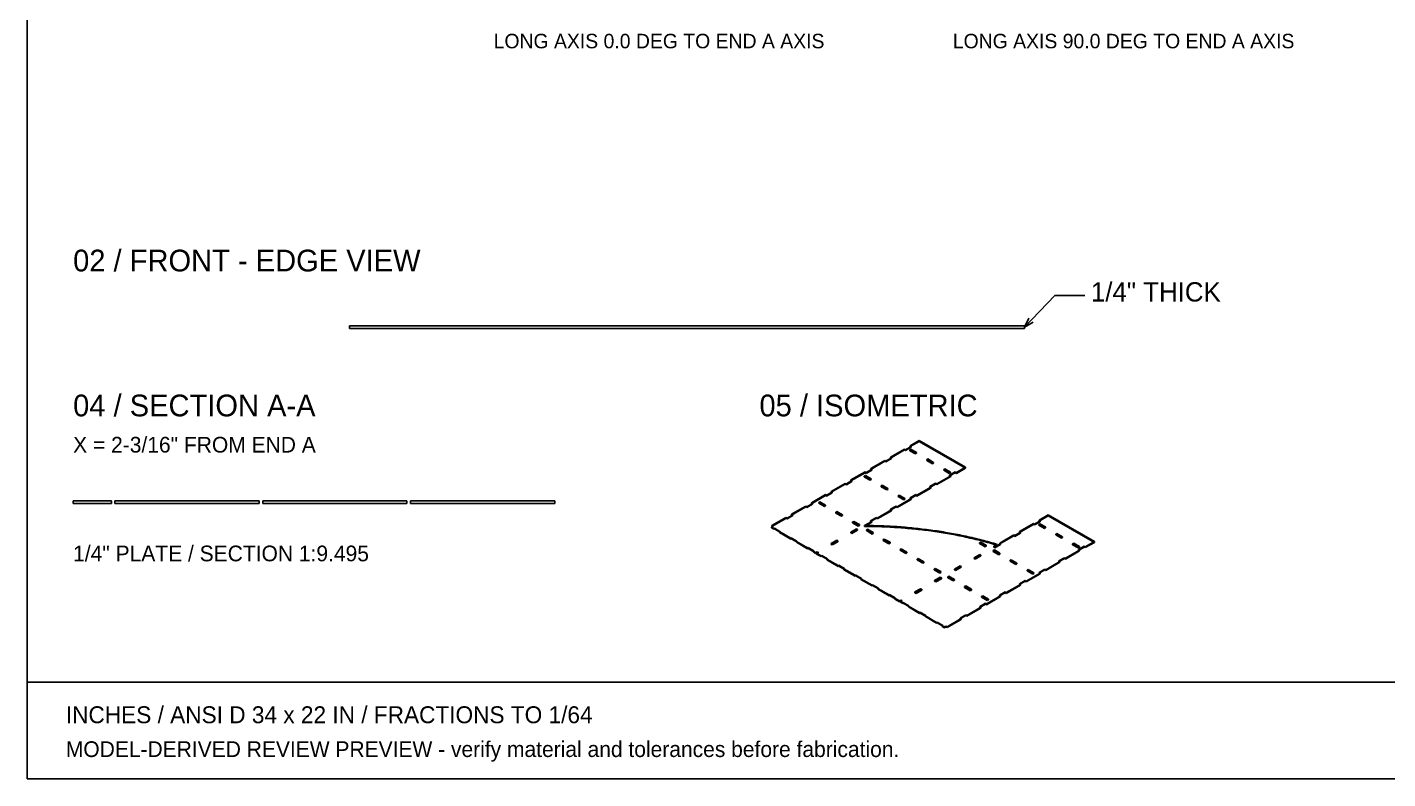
# Model space of a CAD drawing. Header units: inches. Extents: x 4 to 268, y 4 to 172.
# Drawn here: x 3.8 to 128.9, y 3.8 to 72.9 of the extents above; entities that cross this region are included whole.
import ezdxf

# ---------------------------------------------------------------- set-up
doc = ezdxf.new("R2010")
doc.units = ezdxf.units.IN
doc.header["$MEASUREMENT"] = 0

msp = doc.modelspace()

# ---------------------------------------------------------------- linework, layer by layer
at = {"layer": 'ANNOTATION'}
for p, q in [((95.48, 45.32), (98.26, 48.22)), ((98.26, 48.22), (101.03, 48.22)), ((95.48, 45.32), (95.89, 46.15)), ((96.29, 45.77), (95.48, 45.32))]:
    msp.add_line(p, q, dxfattribs=at)
at = {"layer": 'OUTLINE'}
for p, q in [((3.78, 3.78), (3.78, 172.22)), ((33.41, 45.44), (95.48, 45.44)), ((33.41, 45.19), (33.41, 45.44)), ((95.48, 45.19), (33.41, 45.19)), ((95.48, 45.44), (95.48, 45.19)), ((84.45, 34.1), (83.16, 33.35)), ((84.45, 34.03), (83.16, 33.28)), ((84.45, 34.03), (84.45, 34.1)), ((84.55, 34.04), (84.45, 34.1)), ((84.55, 33.97), (84.45, 34.03)), ((85.07, 34.35), (84.55, 34.04)), ((85.07, 34.27), (84.55, 33.97)), ((84.55, 33.97), (84.55, 34.04)), ((84.93, 34.03), (85.04, 34.09)), ((85.46, 33.73), (84.93, 34.03)), ((84.93, 33.95), (84.93, 34.03)), ((84.93, 33.95), (85.04, 34.01)), ((85.46, 33.65), (84.93, 33.95)), ((85.81, 34.89), (84.97, 34.4)), ((85.81, 34.81), (84.97, 34.33)), ((84.97, 34.33), (84.97, 34.4)), ((85.07, 34.35), (84.97, 34.4)), ((85.07, 34.27), (84.97, 34.33)), ((85.04, 34.01), (85.04, 34.09)), ((85.04, 34.09), (85.56, 33.78)), ((85.04, 34.01), (85.56, 33.71)), ((85.07, 34.27), (85.07, 34.35)), ((85.56, 33.78), (85.46, 33.73)), ((85.56, 33.71), (85.56, 33.78)), ((90.06, 32.44), (85.81, 34.89)), ((85.81, 34.81), (85.81, 34.89)), ((90.06, 32.36), (85.81, 34.81)), ((82.63, 33.05), (81.34, 32.3)), ((82.63, 32.98), (81.34, 32.23)), ((82.73, 33), (82.63, 33.05)), ((82.63, 32.98), (82.63, 33.05)), ((82.73, 32.92), (82.63, 32.98)), ((83.25, 33.3), (82.73, 33)), ((83.25, 33.22), (82.73, 32.92)), ((82.73, 32.92), (82.73, 33)), ((83.25, 33.3), (83.16, 33.35)), ((83.16, 33.28), (83.16, 33.35)), ((83.25, 33.22), (83.16, 33.28)), ((83.25, 33.22), (83.25, 33.3)), ((85.46, 33.65), (85.46, 33.73)), ((85.56, 33.71), (85.46, 33.65)), ((86.49, 33.13), (86.59, 33.19)), ((87.01, 32.83), (86.49, 33.13)), ((86.49, 33.05), (86.49, 33.13)), ((86.49, 33.05), (86.59, 33.11)), ((87.01, 32.75), (86.49, 33.05)), ((86.59, 33.19), (87.11, 32.88)), ((86.59, 33.11), (86.59, 33.19)), ((86.59, 33.11), (87.11, 32.81)), ((87.11, 32.88), (87.01, 32.83)), ((87.01, 32.75), (87.01, 32.83)), ((87.11, 32.81), (87.01, 32.75)), ((87.11, 32.81), (87.11, 32.88)), ((80.82, 32), (79.52, 31.26)), ((80.82, 31.93), (79.52, 31.18)), ((80.75, 31.61), (80.85, 31.67)), ((80.75, 31.54), (80.75, 31.61)), ((81.27, 31.31), (80.75, 31.61)), ((80.75, 31.54), (80.85, 31.59)), ((81.27, 31.23), (80.75, 31.54)), ((80.82, 31.93), (80.82, 32)), ((80.92, 31.95), (80.82, 32)), ((80.92, 31.87), (80.82, 31.93)), ((80.85, 31.67), (81.37, 31.37)), ((80.85, 31.59), (80.85, 31.67)), ((80.85, 31.59), (81.37, 31.29)), ((81.44, 32.25), (80.92, 31.95)), ((81.44, 32.17), (80.92, 31.87)), ((80.92, 31.87), (80.92, 31.95)), ((81.37, 31.37), (81.27, 31.31)), ((81.27, 31.23), (81.27, 31.31)), ((81.37, 31.29), (81.27, 31.23)), ((81.44, 32.25), (81.34, 32.3)), ((81.34, 32.23), (81.34, 32.3)), ((81.44, 32.17), (81.34, 32.23)), ((81.37, 31.29), (81.37, 31.37)), ((81.44, 32.17), (81.44, 32.25)), ((88.7, 31.65), (87.41, 30.9)), ((88.7, 31.57), (87.41, 30.83)), ((88.05, 32.23), (88.15, 32.29)), ((88.05, 32.15), (88.05, 32.23)), ((88.57, 31.93), (88.05, 32.23)), ((88.05, 32.15), (88.15, 32.21)), ((88.57, 31.85), (88.05, 32.15)), ((88.15, 32.21), (88.15, 32.29)), ((88.15, 32.29), (88.67, 31.99)), ((88.15, 32.21), (88.67, 31.91)), ((88.67, 31.99), (88.57, 31.93)), ((88.57, 31.85), (88.57, 31.93)), ((88.67, 31.91), (88.57, 31.85)), ((89.12, 32.01), (88.6, 31.7)), ((89.12, 31.93), (88.6, 31.63)), ((88.6, 31.63), (88.6, 31.7)), ((88.7, 31.65), (88.6, 31.7)), ((88.7, 31.57), (88.6, 31.63)), ((88.67, 31.91), (88.67, 31.99)), ((88.7, 31.57), (88.7, 31.65)), ((89.12, 31.93), (89.12, 32.01)), ((89.22, 31.95), (89.12, 32.01)), ((89.22, 31.87), (89.12, 31.93)), ((90.06, 32.44), (89.22, 31.95)), ((90.06, 32.36), (89.22, 31.87)), ((89.22, 31.87), (89.22, 31.95)), ((90.06, 32.36), (90.06, 32.44)), ((77.8, 30.15), (77.28, 29.85)), ((77.8, 30.08), (77.28, 29.77)), ((79, 30.95), (77.7, 30.21)), ((79, 30.88), (77.7, 30.13)), ((77.7, 30.13), (77.7, 30.21)), ((77.8, 30.15), (77.7, 30.21)), ((77.8, 30.08), (77.7, 30.13)), ((77.8, 30.08), (77.8, 30.15)), ((79, 30.88), (79, 30.95)), ((79.1, 30.9), (79, 30.95)), ((79.1, 30.82), (79, 30.88)), ((79.62, 31.2), (79.1, 30.9)), ((79.62, 31.12), (79.1, 30.82)), ((79.1, 30.82), (79.1, 30.9)), ((79.62, 31.2), (79.52, 31.26)), ((79.52, 31.18), (79.52, 31.26)), ((79.62, 31.12), (79.52, 31.18)), ((79.62, 31.12), (79.62, 31.2)), ((82.31, 30.71), (82.41, 30.77)), ((82.83, 30.41), (82.31, 30.71)), ((82.31, 30.64), (82.31, 30.71)), ((82.31, 30.64), (82.41, 30.69)), ((82.83, 30.34), (82.31, 30.64)), ((82.41, 30.69), (82.41, 30.77)), ((82.41, 30.77), (82.93, 30.47)), ((82.41, 30.69), (82.93, 30.39)), ((82.93, 30.47), (82.83, 30.41)), ((82.83, 30.34), (82.83, 30.41)), ((82.93, 30.39), (82.83, 30.34)), ((82.93, 30.39), (82.93, 30.47)), ((86.88, 30.6), (85.59, 29.85)), ((86.88, 30.52), (85.59, 29.78)), ((87.31, 30.96), (86.78, 30.66)), ((87.31, 30.88), (86.78, 30.58)), ((86.88, 30.6), (86.78, 30.66)), ((86.78, 30.58), (86.78, 30.66)), ((86.88, 30.52), (86.78, 30.58)), ((86.88, 30.52), (86.88, 30.6)), ((87.41, 30.9), (87.31, 30.96)), ((87.31, 30.88), (87.31, 30.96)), ((87.41, 30.83), (87.31, 30.88)), ((87.41, 30.83), (87.41, 30.9)), ((8, 29.33), (11.52, 29.33)), ((8, 29.11), (8, 29.33)), ((11.52, 29.11), (8, 29.11)), ((11.52, 29.33), (11.52, 29.11)), ((11.85, 29.33), (25.11, 29.33)), ((11.85, 29.11), (11.85, 29.33)), ((25.11, 29.11), (11.85, 29.11)), ((25.11, 29.33), (25.11, 29.11)), ((25.44, 29.33), (38.7, 29.33)), ((25.44, 29.11), (25.44, 29.33)), ((38.7, 29.11), (25.44, 29.11)), ((38.7, 29.33), (38.7, 29.11)), ((39.02, 29.33), (52.28, 29.33)), ((39.02, 29.11), (39.02, 29.33)), ((52.28, 29.11), (39.02, 29.11)), ((52.28, 29.33), (52.28, 29.11)), ((75.37, 28.86), (74.07, 28.11)), ((75.37, 28.78), (74.07, 28.03)), ((75.37, 28.78), (75.37, 28.86)), ((75.46, 28.8), (75.37, 28.86)), ((75.46, 28.72), (75.37, 28.78)), ((75.99, 29.1), (75.46, 28.8)), ((75.99, 29.03), (75.46, 28.72)), ((75.46, 28.72), (75.46, 28.8)), ((77.18, 29.91), (75.89, 29.16)), ((77.18, 29.83), (75.89, 29.08)), ((75.99, 29.1), (75.89, 29.16)), ((75.89, 29.08), (75.89, 29.16)), ((75.99, 29.03), (75.89, 29.08)), ((75.99, 29.03), (75.99, 29.1)), ((76.56, 29.19), (76.67, 29.25)), ((76.56, 29.12), (76.56, 29.19)), ((77.09, 28.89), (76.56, 29.19)), ((76.56, 29.12), (76.67, 29.18)), ((77.09, 28.82), (76.56, 29.12)), ((76.67, 29.25), (77.19, 28.95)), ((76.67, 29.18), (76.67, 29.25)), ((76.67, 29.18), (77.19, 28.88)), ((77.19, 28.95), (77.09, 28.89)), ((77.09, 28.82), (77.09, 28.89)), ((77.19, 28.88), (77.09, 28.82)), ((77.28, 29.85), (77.18, 29.91)), ((77.18, 29.83), (77.18, 29.91)), ((77.28, 29.77), (77.18, 29.83)), ((77.19, 28.88), (77.19, 28.95)), ((77.28, 29.77), (77.28, 29.85)), ((83.67, 28.86), (83.15, 28.56)), ((83.67, 28.78), (83.15, 28.48)), ((83.77, 28.8), (83.67, 28.86)), ((83.67, 28.78), (83.67, 28.86)), ((83.77, 28.73), (83.67, 28.78)), ((85.07, 29.55), (83.77, 28.8)), ((85.07, 29.47), (83.77, 28.73)), ((83.77, 28.73), (83.77, 28.8)), ((83.86, 29.81), (83.96, 29.87)), ((83.86, 29.74), (83.86, 29.81)), ((84.39, 29.51), (83.86, 29.81)), ((83.86, 29.74), (83.96, 29.8)), ((84.39, 29.44), (83.86, 29.74)), ((83.96, 29.8), (83.96, 29.87)), ((83.96, 29.87), (84.49, 29.57)), ((83.96, 29.8), (84.49, 29.49)), ((84.49, 29.57), (84.39, 29.51)), ((84.39, 29.44), (84.39, 29.51)), ((84.49, 29.49), (84.39, 29.44)), ((84.49, 29.49), (84.49, 29.57)), ((85.49, 29.91), (84.97, 29.61)), ((85.49, 29.83), (84.97, 29.53)), ((84.97, 29.53), (84.97, 29.61)), ((85.07, 29.55), (84.97, 29.61)), ((85.07, 29.47), (84.97, 29.53)), ((85.07, 29.47), (85.07, 29.55)), ((85.59, 29.85), (85.49, 29.91)), ((85.49, 29.83), (85.49, 29.91)), ((85.59, 29.78), (85.49, 29.83)), ((85.59, 29.78), (85.59, 29.85)), ((73.55, 27.81), (72.25, 27.06)), ((73.55, 27.73), (72.25, 26.99)), ((73.65, 27.75), (73.55, 27.81)), ((73.55, 27.73), (73.55, 27.81)), ((73.65, 27.68), (73.55, 27.73)), ((74.17, 28.05), (73.65, 27.75)), ((74.17, 27.98), (73.65, 27.68)), ((73.65, 27.68), (73.65, 27.75)), ((74.07, 28.03), (74.07, 28.11)), ((74.17, 28.05), (74.07, 28.11)), ((74.17, 27.98), (74.07, 28.03)), ((74.17, 27.98), (74.17, 28.05)), ((78.12, 28.3), (78.22, 28.35)), ((78.64, 27.99), (78.12, 28.3)), ((78.12, 28.22), (78.12, 28.3)), ((78.12, 28.22), (78.22, 28.28)), ((78.64, 27.92), (78.12, 28.22)), ((78.22, 28.35), (78.74, 28.05)), ((78.22, 28.28), (78.22, 28.35)), ((78.22, 28.28), (78.74, 27.98)), ((78.74, 28.05), (78.64, 27.99)), ((78.64, 27.92), (78.64, 27.99)), ((78.74, 27.98), (78.64, 27.92)), ((78.74, 27.98), (78.74, 28.05)), ((81.86, 27.81), (81.33, 27.51)), ((81.86, 27.74), (81.33, 27.43)), ((81.95, 27.75), (81.86, 27.81)), ((81.86, 27.74), (81.86, 27.81)), ((81.95, 27.68), (81.86, 27.74)), ((83.25, 28.5), (81.95, 27.75)), ((83.25, 28.43), (81.95, 27.68)), ((81.95, 27.68), (81.95, 27.75)), ((83.15, 28.48), (83.15, 28.56)), ((83.25, 28.5), (83.15, 28.56)), ((83.25, 28.43), (83.15, 28.48)), ((83.25, 28.43), (83.25, 28.5)), ((97.67, 28.04), (96.83, 27.56)), ((97.67, 27.97), (96.83, 27.48)), ((96.93, 27.5), (96.83, 27.56)), ((96.83, 27.48), (96.83, 27.56)), ((97.67, 27.97), (97.67, 28.04)), ((101.91, 25.6), (97.67, 28.04)), ((101.91, 25.52), (97.67, 27.97)), ((72.35, 27), (72.22, 26.93)), ((72.22, 26.93), (72.43, 26.81)), ((72.35, 26.93), (72.22, 26.85)), ((72.22, 26.85), (72.22, 26.93)), ((72.22, 26.85), (72.43, 26.73)), ((72.25, 26.99), (72.25, 27.06)), ((72.35, 27), (72.25, 27.06)), ((72.35, 26.93), (72.25, 26.99)), ((72.35, 26.93), (72.35, 27)), ((72.43, 26.81), (72.48, 26.84)), ((72.43, 26.81), (72.43, 26.73)), ((72.43, 26.73), (72.48, 26.76)), ((72.48, 26.76), (72.48, 26.84)), ((72.48, 26.84), (73, 26.53)), ((72.48, 26.76), (73, 26.46)), ((73, 26.53), (72.95, 26.51)), ((72.95, 26.43), (72.95, 26.51)), ((72.95, 26.51), (73.99, 25.91)), ((73, 26.46), (72.95, 26.43)), ((72.95, 26.43), (73.99, 25.83)), ((73, 26.46), (73, 26.53)), ((80.04, 26.76), (79.52, 26.46)), ((80.04, 26.69), (79.52, 26.39)), ((79.62, 26.4), (79.52, 26.46)), ((79.52, 26.39), (79.52, 26.46)), ((79.62, 26.33), (79.52, 26.39)), ((80.14, 26.7), (79.62, 26.4)), ((80.14, 26.63), (79.62, 26.33)), ((79.62, 26.33), (79.62, 26.4)), ((79.68, 27.4), (79.78, 27.45)), ((79.68, 27.32), (79.68, 27.4)), ((80.2, 27.1), (79.68, 27.4)), ((79.68, 27.32), (79.78, 27.38)), ((80.2, 27.02), (79.68, 27.32)), ((79.78, 27.45), (80.3, 27.15)), ((79.78, 27.38), (79.78, 27.45)), ((79.78, 27.38), (80.3, 27.08)), ((80.14, 26.7), (80.04, 26.76)), ((80.04, 26.69), (80.04, 26.76)), ((80.14, 26.63), (80.04, 26.69)), ((80.14, 26.63), (80.14, 26.7)), ((80.3, 27.15), (80.2, 27.1)), ((80.2, 27.02), (80.2, 27.1)), ((80.3, 27.08), (80.2, 27.02)), ((80.3, 27.08), (80.3, 27.15)), ((81.43, 27.45), (80.77, 27.07)), ((81.43, 27.38), (80.77, 26.99)), ((80.77, 26.99), (80.77, 27.07)), ((80.96, 27.07), (80.77, 27.07)), ((80.96, 26.99), (80.77, 26.99)), ((80.94, 26.67), (81.04, 26.73)), ((80.94, 26.6), (80.94, 26.67)), ((81.46, 26.37), (80.94, 26.67)), ((80.94, 26.6), (81.04, 26.65)), ((81.46, 26.29), (80.94, 26.6)), ((81.16, 27.06), (80.96, 27.07)), ((81.16, 26.99), (80.96, 26.99)), ((81.04, 26.65), (81.04, 26.73)), ((81.04, 26.73), (81.56, 26.43)), ((81.04, 26.65), (81.56, 26.35)), ((81.36, 27.06), (81.16, 27.06)), ((81.36, 26.99), (81.16, 26.99)), ((81.33, 27.43), (81.33, 27.51)), ((81.43, 27.45), (81.33, 27.51)), ((81.43, 27.38), (81.33, 27.43)), ((81.56, 27.06), (81.36, 27.06)), ((81.56, 26.98), (81.36, 26.99)), ((81.43, 27.38), (81.43, 27.45)), ((81.56, 26.43), (81.46, 26.37)), ((81.46, 26.29), (81.46, 26.37)), ((81.56, 26.35), (81.46, 26.29)), ((81.76, 27.05), (81.56, 27.06)), ((81.76, 26.98), (81.56, 26.98)), ((81.56, 26.35), (81.56, 26.43)), ((81.96, 27.05), (81.76, 27.05)), ((81.96, 26.97), (81.76, 26.98)), ((82.15, 27.04), (81.96, 27.05)), ((82.15, 26.97), (81.96, 26.97)), ((82.35, 27.04), (82.15, 27.04)), ((82.35, 26.96), (82.15, 26.97)), ((82.55, 27.03), (82.35, 27.04)), ((82.55, 26.95), (82.35, 26.96)), ((82.75, 27.02), (82.55, 27.03)), ((82.75, 26.95), (82.55, 26.95)), ((82.95, 27.01), (82.75, 27.02)), ((82.95, 26.94), (82.75, 26.95)), ((83.14, 27), (82.95, 27.01)), ((83.14, 26.93), (82.95, 26.94)), ((83.34, 26.99), (83.14, 27)), ((83.34, 26.92), (83.14, 26.93)), ((83.54, 26.98), (83.34, 26.99)), ((83.54, 26.9), (83.34, 26.92)), ((83.73, 26.97), (83.54, 26.98)), ((83.73, 26.89), (83.54, 26.9)), ((83.93, 26.95), (83.73, 26.97)), ((83.93, 26.88), (83.73, 26.89)), ((84.13, 26.94), (83.93, 26.95)), ((84.13, 26.86), (83.93, 26.88)), ((84.33, 26.92), (84.13, 26.94)), ((84.33, 26.85), (84.13, 26.86)), ((84.52, 26.91), (84.33, 26.92)), ((84.52, 26.83), (84.33, 26.85)), ((84.72, 26.89), (84.52, 26.91)), ((84.72, 26.81), (84.52, 26.83)), ((84.91, 26.87), (84.72, 26.89)), ((84.91, 26.8), (84.72, 26.81)), ((85.11, 26.85), (84.91, 26.87)), ((85.11, 26.78), (84.91, 26.8)), ((85.31, 26.83), (85.11, 26.85)), ((85.31, 26.76), (85.11, 26.78)), ((85.5, 26.81), (85.31, 26.83)), ((85.5, 26.74), (85.31, 26.76)), ((85.7, 26.79), (85.5, 26.81)), ((85.7, 26.72), (85.5, 26.74)), ((85.89, 26.77), (85.7, 26.79)), ((85.89, 26.7), (85.7, 26.72)), ((86.08, 26.75), (85.89, 26.77)), ((86.08, 26.67), (85.89, 26.7)), ((86.28, 26.72), (86.08, 26.75)), ((86.28, 26.65), (86.08, 26.67)), ((86.47, 26.7), (86.28, 26.72)), ((86.47, 26.63), (86.28, 26.65)), ((86.67, 26.67), (86.47, 26.7)), ((86.67, 26.6), (86.47, 26.63)), ((86.86, 26.65), (86.67, 26.67)), ((86.86, 26.57), (86.67, 26.6)), ((87.05, 26.62), (86.86, 26.65)), ((87.05, 26.55), (86.86, 26.57)), ((87.24, 26.59), (87.05, 26.62)), ((87.24, 26.52), (87.05, 26.55)), ((87.44, 26.57), (87.24, 26.59)), ((87.44, 26.49), (87.24, 26.52)), ((87.63, 26.54), (87.44, 26.57)), ((87.63, 26.46), (87.44, 26.49)), ((87.82, 26.51), (87.63, 26.54)), ((87.82, 26.43), (87.63, 26.46)), ((88.01, 26.48), (87.82, 26.51)), ((88.01, 26.4), (87.82, 26.43)), ((88.2, 26.44), (88.01, 26.48)), ((88.2, 26.37), (88.01, 26.4)), ((88.39, 26.41), (88.2, 26.44)), ((88.39, 26.34), (88.2, 26.37)), ((88.58, 26.38), (88.39, 26.41)), ((88.58, 26.3), (88.39, 26.34)), ((88.77, 26.34), (88.58, 26.38)), ((88.77, 26.27), (88.58, 26.3)), ((88.96, 26.31), (88.77, 26.34)), ((89.15, 26.27), (88.96, 26.31)), ((95.11, 26.45), (94.59, 26.15)), ((95.11, 26.38), (94.59, 26.07)), ((96.31, 27.26), (95.01, 26.51)), ((96.31, 27.18), (95.01, 26.43)), ((95.11, 26.45), (95.01, 26.51)), ((95.01, 26.43), (95.01, 26.51)), ((95.11, 26.38), (95.01, 26.43)), ((95.11, 26.38), (95.11, 26.45)), ((96.41, 27.2), (96.31, 27.26)), ((96.31, 27.18), (96.31, 27.26)), ((96.41, 27.12), (96.31, 27.18)), ((96.93, 27.5), (96.41, 27.2)), ((96.93, 27.42), (96.41, 27.12)), ((96.41, 27.12), (96.41, 27.2)), ((96.79, 27.18), (96.89, 27.24)), ((96.79, 27.11), (96.79, 27.18)), ((97.31, 26.88), (96.79, 27.18)), ((96.79, 27.11), (96.89, 27.16)), ((97.31, 26.8), (96.79, 27.11)), ((96.93, 27.42), (96.83, 27.48)), ((96.89, 27.24), (97.42, 26.94)), ((96.89, 27.16), (96.89, 27.24)), ((96.89, 27.16), (97.42, 26.86)), ((96.93, 27.42), (96.93, 27.5)), ((97.42, 26.94), (97.31, 26.88)), ((97.31, 26.8), (97.31, 26.88)), ((97.42, 26.86), (97.31, 26.8)), ((97.42, 26.86), (97.42, 26.94)), ((98.35, 26.28), (98.45, 26.34)), ((98.35, 26.21), (98.35, 26.28)), ((98.87, 25.98), (98.35, 26.28)), ((98.45, 26.27), (98.45, 26.34)), ((98.45, 26.34), (98.97, 26.04)), ((73.99, 25.91), (74.04, 25.94)), ((73.99, 25.91), (73.99, 25.83)), ((73.99, 25.83), (74.04, 25.86)), ((74.04, 25.94), (74.56, 25.64)), ((74.04, 25.86), (74.04, 25.94)), ((74.04, 25.86), (74.56, 25.56)), ((74.56, 25.64), (74.51, 25.61)), ((74.51, 25.61), (75.54, 25.01)), ((74.51, 25.53), (74.51, 25.61)), ((74.56, 25.56), (74.51, 25.53)), ((74.51, 25.53), (75.54, 24.93)), ((74.56, 25.56), (74.56, 25.64)), ((75.54, 25.01), (75.59, 25.04)), ((75.59, 25.04), (76.12, 24.74)), ((75.59, 24.96), (75.59, 25.04)), ((78.22, 25.71), (77.7, 25.41)), ((78.22, 25.64), (77.7, 25.34)), ((77.7, 25.34), (77.7, 25.41)), ((77.8, 25.35), (77.7, 25.41)), ((77.8, 25.28), (77.7, 25.34)), ((78.32, 25.65), (77.8, 25.35)), ((78.32, 25.58), (77.8, 25.28)), ((77.8, 25.28), (77.8, 25.35)), ((78.22, 25.64), (78.22, 25.71)), ((78.32, 25.65), (78.22, 25.71)), ((78.32, 25.58), (78.22, 25.64)), ((78.32, 25.58), (78.32, 25.65)), ((82.49, 25.77), (82.59, 25.83)), ((82.49, 25.7), (82.49, 25.77)), ((83.02, 25.47), (82.49, 25.77)), ((82.49, 25.7), (82.59, 25.75)), ((83.02, 25.4), (82.49, 25.7)), ((82.59, 25.83), (83.12, 25.53)), ((82.59, 25.75), (82.59, 25.83)), ((82.59, 25.75), (83.12, 25.45)), ((83.12, 25.53), (83.02, 25.47)), ((83.02, 25.4), (83.02, 25.47)), ((83.12, 25.45), (83.02, 25.4)), ((83.12, 25.45), (83.12, 25.53)), ((88.96, 26.23), (88.77, 26.27)), ((89.15, 26.2), (88.96, 26.23)), ((89.34, 26.24), (89.15, 26.27)), ((89.34, 26.16), (89.15, 26.2)), ((89.52, 26.2), (89.34, 26.24)), ((89.52, 26.12), (89.34, 26.16)), ((89.71, 26.16), (89.52, 26.2)), ((89.71, 26.09), (89.52, 26.12)), ((89.9, 26.12), (89.71, 26.16)), ((89.9, 26.05), (89.71, 26.09)), ((90.08, 26.08), (89.9, 26.12)), ((90.08, 26.01), (89.9, 26.05)), ((90.27, 26.04), (90.08, 26.08)), ((90.27, 25.97), (90.08, 26.01)), ((90.45, 26), (90.27, 26.04)), ((90.45, 25.92), (90.27, 25.97)), ((90.64, 25.96), (90.45, 26)), ((90.64, 25.88), (90.45, 25.92)), ((90.82, 25.91), (90.64, 25.96)), ((90.82, 25.84), (90.64, 25.88)), ((91.01, 25.87), (90.82, 25.91)), ((91.01, 25.8), (90.82, 25.84)), ((91.19, 25.83), (91.01, 25.87)), ((91.19, 25.75), (91.01, 25.8)), ((91.37, 25.78), (91.19, 25.83)), ((91.37, 25.71), (91.19, 25.75)), ((91.35, 25.49), (91.45, 25.55)), ((91.87, 25.19), (91.35, 25.49)), ((91.35, 25.42), (91.35, 25.49)), ((91.35, 25.42), (91.45, 25.47)), ((91.87, 25.11), (91.35, 25.42)), ((91.55, 25.73), (91.37, 25.78)), ((91.55, 25.66), (91.37, 25.71)), ((91.45, 25.55), (91.97, 25.25)), ((91.45, 25.47), (91.45, 25.55)), ((91.45, 25.47), (91.97, 25.17)), ((91.73, 25.69), (91.55, 25.73)), ((91.73, 25.61), (91.55, 25.66)), ((91.91, 25.64), (91.73, 25.69)), ((91.91, 25.56), (91.73, 25.61)), ((91.97, 25.25), (91.87, 25.19)), ((91.87, 25.11), (91.87, 25.19)), ((91.97, 25.17), (91.87, 25.11)), ((92.09, 25.59), (91.91, 25.64)), ((92.09, 25.52), (91.91, 25.56)), ((91.97, 25.17), (91.97, 25.25)), ((92.27, 25.54), (92.09, 25.59)), ((92.27, 25.47), (92.09, 25.52)), ((92.45, 25.49), (92.27, 25.54)), ((92.45, 25.42), (92.27, 25.47)), ((92.63, 25.44), (92.45, 25.49)), ((92.63, 25.37), (92.45, 25.42)), ((92.81, 25.39), (92.63, 25.44)), ((92.81, 25.31), (92.63, 25.37)), ((92.98, 25.34), (92.67, 25.16)), ((92.98, 25.26), (92.67, 25.08)), ((92.77, 25.1), (92.67, 25.16)), ((92.67, 25.08), (92.67, 25.16)), ((92.77, 25.03), (92.67, 25.08)), ((93.29, 25.4), (92.77, 25.1)), ((93.29, 25.33), (92.77, 25.03)), ((92.77, 25.03), (92.77, 25.1)), ((92.98, 25.34), (92.81, 25.39)), ((92.98, 25.26), (92.81, 25.31)), ((92.98, 25.34), (92.98, 25.26)), ((94.49, 26.21), (93.2, 25.46)), ((94.49, 26.13), (93.2, 25.38)), ((93.29, 25.4), (93.2, 25.46)), ((93.2, 25.38), (93.2, 25.46)), ((93.29, 25.33), (93.2, 25.38)), ((93.29, 25.33), (93.29, 25.4)), ((94.59, 26.15), (94.49, 26.21)), ((94.49, 26.13), (94.49, 26.21)), ((94.59, 26.07), (94.49, 26.13)), ((94.59, 26.07), (94.59, 26.15)), ((98.35, 26.21), (98.45, 26.27)), ((98.87, 25.91), (98.35, 26.21)), ((98.45, 26.27), (98.97, 25.96)), ((98.97, 26.04), (98.87, 25.98)), ((98.87, 25.91), (98.87, 25.98)), ((98.97, 25.96), (98.87, 25.91)), ((98.97, 25.96), (98.97, 26.04)), ((99.91, 25.38), (100.01, 25.44)), ((99.91, 25.31), (99.91, 25.38)), ((100.43, 25.08), (99.91, 25.38)), ((99.91, 25.31), (100.01, 25.37)), ((100.43, 25.01), (99.91, 25.31)), ((100.01, 25.37), (100.01, 25.44)), ((100.01, 25.44), (100.53, 25.14)), ((100.01, 25.37), (100.53, 25.06)), ((100.53, 25.14), (100.43, 25.08)), ((100.43, 25.01), (100.43, 25.08)), ((100.53, 25.06), (100.43, 25.01)), ((100.98, 25.16), (100.46, 24.86)), ((100.98, 25.09), (100.46, 24.78)), ((100.53, 25.06), (100.53, 25.14)), ((101.06, 25.11), (100.98, 25.16)), ((100.98, 25.09), (100.98, 25.16)), ((101.06, 25.04), (100.98, 25.09)), ((101.91, 25.6), (101.06, 25.11)), ((101.91, 25.52), (101.06, 25.04)), ((101.06, 25.04), (101.06, 25.11)), ((101.91, 25.52), (101.91, 25.6)), ((75.54, 25.01), (75.54, 24.93)), ((75.54, 24.93), (75.59, 24.96)), ((75.59, 24.96), (76.12, 24.66)), ((76.12, 24.74), (76.07, 24.71)), ((76.07, 24.63), (76.07, 24.71)), ((76.07, 24.71), (76.27, 24.59)), ((76.12, 24.66), (76.07, 24.63)), ((76.07, 24.63), (76.27, 24.51)), ((76.12, 24.66), (76.12, 24.74)), ((76.41, 24.66), (76.27, 24.59)), ((76.41, 24.59), (76.27, 24.51)), ((76.27, 24.51), (76.27, 24.59)), ((76.51, 24.61), (76.37, 24.53)), ((76.51, 24.53), (76.37, 24.45)), ((76.37, 24.53), (76.8, 24.28)), ((76.37, 24.45), (76.37, 24.53)), ((76.37, 24.45), (76.8, 24.21)), ((76.41, 24.59), (76.41, 24.66)), ((76.51, 24.61), (76.41, 24.66)), ((76.51, 24.53), (76.41, 24.59)), ((76.51, 24.53), (76.51, 24.61)), ((76.8, 24.28), (76.85, 24.31)), ((76.8, 24.28), (76.8, 24.21)), ((76.8, 24.21), (76.85, 24.24)), ((76.85, 24.24), (76.85, 24.31)), ((76.85, 24.31), (77.37, 24.01)), ((76.85, 24.24), (77.37, 23.94)), ((77.37, 24.01), (77.32, 23.98)), ((77.32, 23.91), (77.32, 23.98)), ((77.32, 23.98), (78.36, 23.38)), ((77.37, 23.94), (77.32, 23.91)), ((77.32, 23.91), (78.36, 23.31)), ((77.37, 23.94), (77.37, 24.01)), ((84.05, 24.87), (84.15, 24.93)), ((84.05, 24.8), (84.05, 24.87)), ((84.57, 24.57), (84.05, 24.87)), ((84.05, 24.8), (84.15, 24.86)), ((84.57, 24.5), (84.05, 24.8)), ((84.15, 24.86), (84.15, 24.93)), ((84.15, 24.93), (84.67, 24.63)), ((84.15, 24.86), (84.67, 24.55)), ((84.67, 24.63), (84.57, 24.57)), ((84.57, 24.5), (84.57, 24.57)), ((84.67, 24.55), (84.57, 24.5)), ((84.67, 24.55), (84.67, 24.63)), ((85.61, 23.97), (85.71, 24.03)), ((86.13, 23.67), (85.61, 23.97)), ((85.61, 23.9), (85.61, 23.97)), ((85.61, 23.9), (85.71, 23.96)), ((86.13, 23.6), (85.61, 23.9)), ((85.71, 23.96), (85.71, 24.03)), ((85.71, 24.03), (86.23, 23.73)), ((85.71, 23.96), (86.23, 23.65)), ((91.38, 24.41), (90.86, 24.11)), ((91.38, 24.34), (90.86, 24.03)), ((90.86, 24.03), (90.86, 24.11)), ((90.96, 24.05), (90.86, 24.11)), ((90.96, 23.98), (90.86, 24.03)), ((91.48, 24.35), (90.96, 24.05)), ((91.48, 24.28), (90.96, 23.98)), ((90.96, 23.98), (90.96, 24.05)), ((91.48, 24.35), (91.38, 24.41)), ((91.38, 24.34), (91.38, 24.41)), ((91.48, 24.28), (91.38, 24.34)), ((91.48, 24.28), (91.48, 24.35)), ((92.61, 24.76), (92.71, 24.82)), ((93.13, 24.46), (92.61, 24.76)), ((92.61, 24.69), (92.61, 24.76)), ((92.61, 24.69), (92.71, 24.75)), ((93.13, 24.39), (92.61, 24.69)), ((92.71, 24.82), (93.23, 24.52)), ((92.71, 24.75), (92.71, 24.82)), ((92.71, 24.75), (93.23, 24.45)), ((93.23, 24.52), (93.13, 24.46)), ((93.13, 24.39), (93.13, 24.46)), ((93.23, 24.45), (93.13, 24.39)), ((93.23, 24.45), (93.23, 24.52)), ((94.16, 23.87), (94.27, 23.92)), ((94.69, 23.56), (94.16, 23.87)), ((94.16, 23.79), (94.16, 23.87)), ((94.16, 23.79), (94.27, 23.85)), ((94.69, 23.49), (94.16, 23.79)), ((94.27, 23.85), (94.27, 23.92)), ((94.27, 23.92), (94.79, 23.62)), ((94.27, 23.85), (94.79, 23.55)), ((99.16, 24.11), (98.64, 23.81)), ((99.16, 24.04), (98.64, 23.73)), ((98.72, 23.76), (98.64, 23.81)), ((98.64, 23.73), (98.64, 23.81)), ((99.16, 24.04), (99.16, 24.11)), ((99.25, 24.06), (99.16, 24.11)), ((99.25, 23.99), (99.16, 24.04)), ((100.54, 24.81), (99.25, 24.06)), ((100.54, 24.74), (99.25, 23.99)), ((99.25, 23.99), (99.25, 24.06)), ((100.54, 24.81), (100.46, 24.86)), ((100.46, 24.78), (100.46, 24.86)), ((100.54, 24.74), (100.46, 24.78)), ((100.54, 24.74), (100.54, 24.81)), ((78.36, 23.38), (78.41, 23.41)), ((78.36, 23.38), (78.36, 23.31)), ((78.36, 23.31), (78.41, 23.34)), ((78.41, 23.41), (78.93, 23.11)), ((78.41, 23.34), (78.41, 23.41)), ((78.41, 23.34), (78.93, 23.04)), ((78.93, 23.11), (78.88, 23.08)), ((78.88, 23.01), (78.88, 23.08)), ((78.88, 23.08), (79.92, 22.49)), ((78.93, 23.04), (78.88, 23.01)), ((78.88, 23.01), (79.92, 22.41)), ((78.93, 23.04), (78.93, 23.11)), ((86.23, 23.73), (86.13, 23.67)), ((86.13, 23.6), (86.13, 23.67)), ((86.23, 23.65), (86.13, 23.6)), ((86.23, 23.65), (86.23, 23.73)), ((87.17, 23.07), (87.27, 23.13)), ((87.69, 22.77), (87.17, 23.07)), ((87.17, 23), (87.17, 23.07)), ((87.17, 23), (87.27, 23.06)), ((87.69, 22.7), (87.17, 23)), ((87.27, 23.06), (87.27, 23.13)), ((87.27, 23.13), (87.79, 22.83)), ((87.27, 23.06), (87.79, 22.76)), ((87.79, 22.83), (87.69, 22.77)), ((87.69, 22.7), (87.69, 22.77)), ((87.79, 22.76), (87.69, 22.7)), ((87.79, 22.76), (87.79, 22.83)), ((89.56, 23.36), (89.04, 23.06)), ((89.56, 23.29), (89.04, 22.99)), ((89.04, 22.99), (89.04, 23.06)), ((89.14, 23), (89.04, 23.06)), ((89.14, 22.93), (89.04, 22.99)), ((89.66, 23.3), (89.14, 23)), ((89.66, 23.23), (89.14, 22.93)), ((89.14, 22.93), (89.14, 23)), ((89.66, 23.3), (89.56, 23.36)), ((89.56, 23.29), (89.56, 23.36)), ((89.66, 23.23), (89.56, 23.29)), ((89.66, 23.23), (89.66, 23.3)), ((94.79, 23.62), (94.69, 23.56)), ((94.69, 23.49), (94.69, 23.56)), ((94.79, 23.55), (94.69, 23.49)), ((94.79, 23.55), (94.79, 23.62)), ((96.93, 22.7), (95.63, 21.96)), ((96.93, 22.63), (95.63, 21.88)), ((95.72, 22.97), (95.82, 23.02)), ((95.72, 22.89), (95.72, 22.97)), ((96.24, 22.67), (95.72, 22.97)), ((95.72, 22.89), (95.82, 22.95)), ((96.24, 22.59), (95.72, 22.89)), ((95.82, 23.02), (96.34, 22.72)), ((95.82, 22.95), (95.82, 23.02)), ((95.82, 22.95), (96.34, 22.65)), ((96.34, 22.72), (96.24, 22.67)), ((96.24, 22.59), (96.24, 22.67)), ((96.34, 22.65), (96.24, 22.59)), ((96.34, 22.65), (96.34, 22.72)), ((97.35, 23.06), (96.82, 22.76)), ((97.35, 22.99), (96.82, 22.69)), ((96.82, 22.69), (96.82, 22.76)), ((96.93, 22.7), (96.82, 22.76)), ((96.93, 22.63), (96.82, 22.69)), ((96.93, 22.63), (96.93, 22.7)), ((97.45, 23), (97.35, 23.06)), ((97.35, 22.99), (97.35, 23.06)), ((97.45, 22.93), (97.35, 22.99)), ((98.07, 23.36), (97.45, 23)), ((98.07, 23.29), (97.45, 22.93)), ((97.45, 22.93), (97.45, 23)), ((98.72, 23.76), (98.05, 23.37)), ((98.72, 23.69), (98.05, 23.3)), ((98.05, 23.3), (98.05, 23.37)), ((98.06, 23.37), (98.05, 23.37)), ((98.05, 23.37), (98.05, 23.37)), ((98.05, 23.37), (98.05, 23.37)), ((98.05, 23.37), (98.05, 23.37)), ((98.05, 23.37), (98.05, 23.37)), ((98.05, 23.37), (98.05, 23.37)), ((98.05, 23.37), (98.05, 23.37)), ((98.05, 23.37), (98.05, 23.37)), ((98.05, 23.37), (98.05, 23.37)), ((98.05, 23.37), (98.05, 23.37)), ((98.05, 23.37), (98.05, 23.37)), ((98.05, 23.37), (98.05, 23.37)), ((98.05, 23.37), (98.05, 23.37)), ((98.05, 23.37), (98.05, 23.37)), ((98.05, 23.37), (98.05, 23.37)), ((98.05, 23.37), (98.05, 23.37)), ((98.05, 23.37), (98.05, 23.37)), ((98.05, 23.37), (98.05, 23.37)), ((98.05, 23.37), (98.05, 23.37)), ((98.05, 23.37), (98.05, 23.37)), ((98.05, 23.29), (98.05, 23.3)), ((98.05, 23.3), (98.05, 23.3)), ((98.05, 23.3), (98.05, 23.3)), ((98.05, 23.3), (98.05, 23.3)), ((98.05, 23.3), (98.05, 23.3)), ((98.05, 23.3), (98.05, 23.3)), ((98.05, 23.3), (98.05, 23.3)), ((98.05, 23.3), (98.05, 23.3)), ((98.05, 23.3), (98.05, 23.3)), ((98.05, 23.3), (98.05, 23.3)), ((98.05, 23.3), (98.05, 23.3)), ((98.05, 23.3), (98.05, 23.3)), ((98.05, 23.3), (98.05, 23.3)), ((98.05, 23.3), (98.05, 23.3)), ((98.05, 23.3), (98.05, 23.3)), ((98.06, 23.29), (98.05, 23.29)), ((98.05, 23.29), (98.05, 23.29)), ((98.05, 23.29), (98.05, 23.29)), ((98.05, 23.29), (98.05, 23.29)), ((98.05, 23.29), (98.05, 23.29)), ((98.06, 23.36), (98.06, 23.37)), ((98.06, 23.37), (98.06, 23.37)), ((98.06, 23.37), (98.06, 23.37)), ((98.06, 23.37), (98.06, 23.37)), ((98.06, 23.37), (98.06, 23.37)), ((98.06, 23.37), (98.06, 23.37)), ((98.06, 23.37), (98.06, 23.37)), ((98.06, 23.37), (98.06, 23.37)), ((98.06, 23.37), (98.06, 23.37)), ((98.06, 23.37), (98.06, 23.37)), ((98.06, 23.37), (98.06, 23.37)), ((98.06, 23.37), (98.06, 23.37)), ((98.06, 23.37), (98.06, 23.37)), ((98.06, 23.37), (98.06, 23.37)), ((98.06, 23.37), (98.06, 23.37)), ((98.06, 23.37), (98.06, 23.37)), ((98.06, 23.37), (98.06, 23.37)), ((98.06, 23.37), (98.06, 23.37)), ((98.06, 23.37), (98.06, 23.37)), ((98.06, 23.37), (98.06, 23.37)), ((98.06, 23.37), (98.06, 23.37)), ((98.06, 23.37), (98.06, 23.37)), ((98.06, 23.37), (98.06, 23.37)), ((98.06, 23.37), (98.06, 23.37)), ((98.06, 23.37), (98.06, 23.37)), ((98.06, 23.37), (98.06, 23.37)), ((98.06, 23.37), (98.06, 23.37)), ((98.06, 23.37), (98.06, 23.37)), ((98.07, 23.36), (98.06, 23.36)), ((98.06, 23.36), (98.06, 23.36)), ((98.06, 23.36), (98.06, 23.36)), ((98.06, 23.36), (98.06, 23.36)), ((98.06, 23.36), (98.06, 23.36)), ((98.07, 23.29), (98.06, 23.29)), ((98.06, 23.29), (98.06, 23.29)), ((98.06, 23.29), (98.06, 23.29)), ((98.06, 23.29), (98.06, 23.29)), ((98.06, 23.29), (98.06, 23.29)), ((98.06, 23.29), (98.06, 23.29)), ((98.06, 23.29), (98.06, 23.29)), ((98.06, 23.29), (98.06, 23.29)), ((98.06, 23.29), (98.06, 23.29)), ((98.06, 23.29), (98.06, 23.29)), ((98.06, 23.29), (98.06, 23.29)), ((98.06, 23.29), (98.06, 23.29)), ((98.06, 23.29), (98.06, 23.29)), ((98.06, 23.29), (98.06, 23.29)), ((98.06, 23.29), (98.06, 23.29)), ((98.06, 23.29), (98.06, 23.29)), ((98.06, 23.29), (98.06, 23.29)), ((98.06, 23.29), (98.06, 23.29)), ((98.06, 23.29), (98.06, 23.29)), ((98.06, 23.29), (98.06, 23.29)), ((98.06, 23.29), (98.06, 23.29)), ((98.06, 23.29), (98.06, 23.29)), ((98.06, 23.29), (98.06, 23.29)), ((98.06, 23.29), (98.06, 23.29)), ((98.06, 23.29), (98.06, 23.29)), ((98.06, 23.29), (98.06, 23.29)), ((98.06, 23.29), (98.06, 23.29)), ((98.06, 23.29), (98.06, 23.29)), ((98.06, 23.29), (98.06, 23.29)), ((98.06, 23.29), (98.06, 23.29)), ((98.06, 23.29), (98.06, 23.29)), ((98.06, 23.29), (98.06, 23.29)), ((98.06, 23.29), (98.06, 23.29)), ((98.07, 23.36), (98.07, 23.36)), ((98.07, 23.36), (98.07, 23.36)), ((98.07, 23.36), (98.07, 23.36)), ((98.07, 23.36), (98.07, 23.36)), ((98.07, 23.36), (98.07, 23.36)), ((98.07, 23.36), (98.07, 23.36)), ((98.07, 23.36), (98.07, 23.36)), ((98.07, 23.36), (98.07, 23.36)), ((98.07, 23.36), (98.07, 23.36)), ((98.07, 23.36), (98.07, 23.36)), ((98.07, 23.36), (98.07, 23.36)), ((98.07, 23.29), (98.07, 23.36)), ((98.07, 23.29), (98.07, 23.29)), ((98.07, 23.29), (98.07, 23.29)), ((98.07, 23.29), (98.07, 23.29)), ((98.07, 23.29), (98.07, 23.29)), ((98.07, 23.29), (98.07, 23.29)), ((98.07, 23.29), (98.07, 23.29)), ((98.07, 23.29), (98.07, 23.29)), ((98.07, 23.29), (98.07, 23.29)), ((98.07, 23.29), (98.07, 23.29)), ((98.07, 23.29), (98.07, 23.29)), ((98.07, 23.29), (98.07, 23.29)), ((98.72, 23.69), (98.64, 23.73)), ((98.72, 23.69), (98.72, 23.76)), ((79.92, 22.49), (79.97, 22.51)), ((79.92, 22.49), (79.92, 22.41)), ((79.92, 22.41), (79.97, 22.44)), ((79.97, 22.51), (80.49, 22.21)), ((79.97, 22.44), (79.97, 22.51)), ((79.97, 22.44), (80.49, 22.14)), ((80.49, 22.21), (80.44, 22.18)), ((80.44, 22.18), (81.47, 21.59)), ((80.44, 22.11), (80.44, 22.18)), ((80.49, 22.14), (80.44, 22.11)), ((80.44, 22.11), (81.47, 21.51)), ((80.49, 22.14), (80.49, 22.21)), ((81.47, 21.59), (81.52, 21.62)), ((81.47, 21.59), (81.47, 21.51)), ((81.47, 21.51), (81.52, 21.54)), ((81.52, 21.54), (81.52, 21.62)), ((81.52, 21.62), (82.05, 21.31)), ((81.52, 21.54), (82.05, 21.24)), ((82.05, 21.31), (82, 21.28)), ((82, 21.21), (82, 21.28)), ((82, 21.28), (83.03, 20.69)), ((82.05, 21.24), (82.05, 21.31)), ((87.74, 22.31), (87.22, 22.01)), ((87.74, 22.24), (87.22, 21.94)), ((87.22, 21.94), (87.22, 22.01)), ((87.32, 21.95), (87.22, 22.01)), ((87.32, 21.88), (87.22, 21.94)), ((87.84, 22.25), (87.32, 21.95)), ((87.84, 22.18), (87.32, 21.88)), ((87.32, 21.88), (87.32, 21.95)), ((87.84, 22.25), (87.74, 22.31)), ((87.74, 22.24), (87.74, 22.31)), ((87.84, 22.18), (87.74, 22.24)), ((87.84, 22.18), (87.84, 22.25)), ((88.42, 22.35), (88.52, 22.41)), ((88.42, 22.27), (88.42, 22.35)), ((88.94, 22.05), (88.42, 22.35)), ((88.42, 22.27), (88.52, 22.33)), ((88.94, 21.97), (88.42, 22.27)), ((88.52, 22.41), (89.04, 22.11)), ((88.52, 22.33), (88.52, 22.41)), ((88.52, 22.33), (89.04, 22.03)), ((89.04, 22.11), (88.94, 22.05)), ((88.94, 21.97), (88.94, 22.05)), ((89.04, 22.03), (88.94, 21.97)), ((89.04, 22.03), (89.04, 22.11)), ((89.98, 21.45), (90.08, 21.51)), ((90.5, 21.15), (89.98, 21.45)), ((89.98, 21.37), (89.98, 21.45)), ((89.98, 21.37), (90.08, 21.43)), ((90.5, 21.07), (89.98, 21.37)), ((90.08, 21.51), (90.6, 21.21)), ((90.08, 21.43), (90.08, 21.51)), ((90.08, 21.43), (90.6, 21.13)), ((95.11, 21.65), (93.81, 20.91)), ((95.11, 21.58), (93.81, 20.83)), ((95.53, 22.01), (95.01, 21.71)), ((95.53, 21.94), (95.01, 21.64)), ((95.11, 21.65), (95.01, 21.71)), ((95.01, 21.64), (95.01, 21.71)), ((95.11, 21.58), (95.01, 21.64)), ((95.11, 21.58), (95.11, 21.65)), ((95.53, 21.94), (95.53, 22.01)), ((95.63, 21.96), (95.53, 22.01)), ((95.63, 21.88), (95.53, 21.94)), ((95.63, 21.88), (95.63, 21.96)), ((82.05, 21.24), (82, 21.21)), ((82, 21.21), (83.03, 20.61)), ((83.03, 20.69), (83.08, 20.72)), ((83.03, 20.69), (83.03, 20.61)), ((83.03, 20.61), (83.08, 20.64)), ((83.08, 20.72), (83.6, 20.41)), ((83.08, 20.64), (83.08, 20.72)), ((83.08, 20.64), (83.6, 20.34)), ((83.6, 20.41), (83.55, 20.39)), ((83.55, 20.39), (83.98, 20.14)), ((83.55, 20.31), (83.55, 20.39)), ((83.6, 20.34), (83.55, 20.31)), ((83.55, 20.31), (83.98, 20.06)), ((83.6, 20.34), (83.6, 20.41)), ((84.11, 20.21), (83.98, 20.14)), ((83.98, 20.06), (83.98, 20.14)), ((84.11, 20.14), (83.98, 20.06)), ((84.21, 20.16), (84.08, 20.08)), ((84.08, 20.01), (84.08, 20.08)), ((84.21, 20.08), (84.08, 20.01)), ((84.08, 20.08), (84.29, 19.96)), ((84.11, 20.14), (84.11, 20.21)), ((84.21, 20.16), (84.11, 20.21)), ((84.21, 20.08), (84.11, 20.14)), ((84.21, 20.08), (84.21, 20.16)), ((85.93, 21.26), (85.41, 20.96)), ((85.93, 21.19), (85.41, 20.89)), ((85.41, 20.89), (85.41, 20.96)), ((85.51, 20.9), (85.41, 20.96)), ((85.51, 20.83), (85.41, 20.89)), ((86.03, 21.21), (85.51, 20.9)), ((86.03, 21.13), (85.51, 20.83)), ((85.51, 20.83), (85.51, 20.9)), ((85.93, 21.19), (85.93, 21.26)), ((86.03, 21.21), (85.93, 21.26)), ((86.03, 21.13), (85.93, 21.19)), ((86.03, 21.13), (86.03, 21.21)), ((90.6, 21.21), (90.5, 21.15)), ((90.5, 21.07), (90.5, 21.15)), ((90.6, 21.13), (90.5, 21.07)), ((90.6, 21.13), (90.6, 21.21)), ((91.54, 20.55), (91.64, 20.61)), ((92.06, 20.25), (91.54, 20.55)), ((91.54, 20.48), (91.54, 20.55)), ((91.54, 20.48), (91.64, 20.53)), ((92.06, 20.17), (91.54, 20.48)), ((91.64, 20.53), (91.64, 20.61)), ((91.64, 20.61), (92.16, 20.31)), ((91.64, 20.53), (92.16, 20.23)), ((93.29, 20.6), (92, 19.86)), ((93.29, 20.53), (92, 19.78)), ((92.16, 20.31), (92.06, 20.25)), ((92.06, 20.17), (92.06, 20.25)), ((92.16, 20.23), (92.06, 20.17)), ((92.16, 20.23), (92.16, 20.31)), ((93.71, 20.96), (93.19, 20.66)), ((93.71, 20.89), (93.19, 20.59)), ((93.19, 20.59), (93.19, 20.66)), ((93.29, 20.6), (93.19, 20.66)), ((93.29, 20.53), (93.19, 20.59)), ((93.29, 20.53), (93.29, 20.6)), ((93.71, 20.89), (93.71, 20.96)), ((93.81, 20.91), (93.71, 20.96)), ((93.81, 20.83), (93.71, 20.89)), ((93.81, 20.83), (93.81, 20.91)), ((84.08, 20.01), (84.29, 19.89)), ((84.29, 19.96), (84.34, 19.99)), ((84.29, 19.96), (84.29, 19.89)), ((84.29, 19.89), (84.34, 19.92)), ((84.34, 19.99), (84.86, 19.69)), ((84.34, 19.92), (84.34, 19.99)), ((84.34, 19.92), (84.86, 19.61)), ((84.86, 19.69), (84.81, 19.66)), ((84.81, 19.58), (84.81, 19.66)), ((84.81, 19.66), (85.84, 19.06)), ((84.86, 19.61), (84.81, 19.58)), ((84.81, 19.58), (85.84, 18.99)), ((84.86, 19.61), (84.86, 19.69)), ((85.84, 19.06), (85.89, 19.09)), ((85.84, 19.06), (85.84, 18.99)), ((85.84, 18.99), (85.89, 19.02)), ((85.89, 19.09), (86.42, 18.79)), ((85.89, 19.02), (85.89, 19.09)), ((85.89, 19.02), (86.42, 18.71)), ((86.42, 18.79), (86.37, 18.76)), ((86.42, 18.71), (86.42, 18.79)), ((90.08, 18.87), (89.56, 18.56)), ((90.08, 18.79), (89.56, 18.49)), ((90.18, 18.81), (90.08, 18.87)), ((90.08, 18.79), (90.08, 18.87)), ((90.18, 18.73), (90.08, 18.79)), ((91.48, 19.56), (90.18, 18.81)), ((91.48, 19.48), (90.18, 18.73)), ((90.18, 18.73), (90.18, 18.81)), ((91.9, 19.92), (91.37, 19.61)), ((91.9, 19.84), (91.37, 19.54)), ((91.48, 19.56), (91.37, 19.61)), ((91.37, 19.54), (91.37, 19.61)), ((91.48, 19.48), (91.37, 19.54)), ((91.48, 19.48), (91.48, 19.56)), ((91.9, 19.84), (91.9, 19.92)), ((92, 19.86), (91.9, 19.92)), ((92, 19.78), (91.9, 19.84)), ((92, 19.78), (92, 19.86)), ((86.37, 18.69), (86.37, 18.76)), ((86.37, 18.76), (87.4, 18.16)), ((86.42, 18.71), (86.37, 18.69)), ((86.37, 18.69), (87.4, 18.09)), ((87.4, 18.16), (87.45, 18.19)), ((87.4, 18.16), (87.4, 18.09)), ((87.4, 18.09), (87.45, 18.12)), ((87.45, 18.12), (87.45, 18.19)), ((87.45, 18.19), (87.97, 17.89)), ((87.45, 18.12), (87.97, 17.82)), ((87.97, 17.89), (87.92, 17.86)), ((87.92, 17.79), (87.92, 17.86)), ((87.92, 17.86), (88.13, 17.74)), ((87.97, 17.82), (87.92, 17.79)), ((87.92, 17.79), (88.13, 17.67)), ((87.97, 17.82), (87.97, 17.89)), ((88.26, 17.82), (88.13, 17.74)), ((88.13, 17.67), (88.13, 17.74)), ((88.26, 17.74), (88.13, 17.67)), ((88.26, 17.74), (88.26, 17.82)), ((88.36, 17.76), (88.26, 17.82)), ((88.36, 17.68), (88.26, 17.74)), ((89.66, 18.51), (88.36, 17.76)), ((89.66, 18.43), (88.36, 17.68)), ((88.36, 17.68), (88.36, 17.76)), ((89.56, 18.49), (89.56, 18.56)), ((89.66, 18.51), (89.56, 18.56)), ((89.66, 18.43), (89.56, 18.49)), ((89.66, 18.43), (89.66, 18.51)), ((3.78, 12.67), (268.22, 12.67)), ((268.22, 3.78), (3.78, 3.78))]:
    msp.add_line(p, q, dxfattribs=at)

# ---------------------------------------------------------------- texts
at = {"layer": 'ANNOTATION'}
for s, height, p in [('LONG AXIS 0.0 DEG TO END A AXIS', 1.3333, (46.67, 70.96)), ('LONG AXIS 90.0 DEG TO END A AXIS', 1.3333, (88.89, 70.96)), ('02 / FRONT - EDGE VIEW', 2, (8, 50.44)), ('1/4" THICK', 1.778, (101.59, 47.67)), ('04 / SECTION A-A', 2, (8, 37.11)), ('05 / ISOMETRIC', 2, (71.11, 37.11)), ('X = 2-3/16" FROM END A', 1.4444, (8, 33.78)), ('1/4" PLATE / SECTION 1:9.495', 1.4444, (8, 23.78)), ('INCHES / ANSI D 34 x 22 IN / FRACTIONS TO 1/64', 1.5556, (7.33, 8.89)), ('MODEL-DERIVED REVIEW PREVIEW - verify material and tolerances before fabrication.', 1.4444, (7.33, 5.78))]:
    msp.add_text(s, height=height, dxfattribs=at).set_placement(p)

doc.saveas('drawing.dxf')
